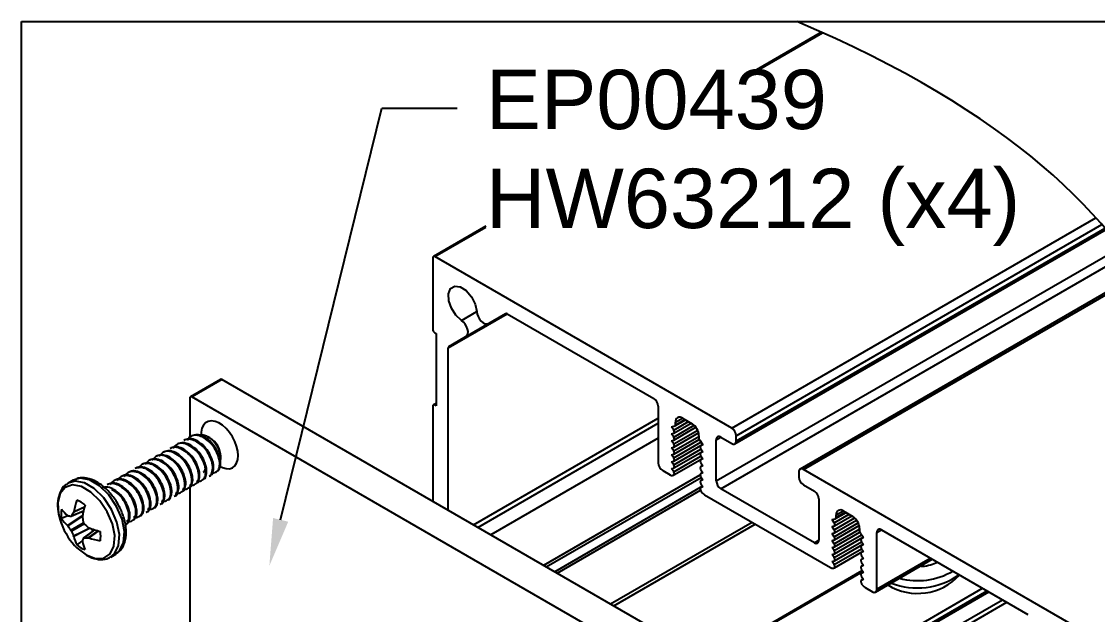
# Model space of a CAD drawing. Extents: x 0 to 5.13, y -6 to 0.
# Drawn here: x 0 to 3.408, y -1.877 to 0 of the extents above; entities that cross this region are included whole.
import ezdxf
from ezdxf import colors
from ezdxf.entities.mleader import LeaderData, LeaderLine
from ezdxf.math import Vec2, Vec3

# ---------------------------------------------------------------- set-up
doc = ezdxf.new("R2010")
doc.units = 0
doc.header["$LTSCALE"] = 0.5
doc.header["$MEASUREMENT"] = 0
for name, color, linetype in [('Dimension', 10, 'CONTINUOUS'), ('End Cap', 92, 'CONTINUOUS'), ('FAB DWG', 221, 'CONTINUOUS'), ('Hardware', 242, 'CONTINUOUS'), ('Housing', 150, 'CONTINUOUS')]:
    doc.layers.add(name, color=color, linetype=linetype)
doc.layers.add('Text-Unprinted', color=131, linetype='CONTINUOUS', plot=False)
doc.styles.get("Standard").update_dxf_attribs({"font": 'arial.ttf'})

msp = doc.modelspace()

# ---------------------------------------------------------------- linework, layer by layer
at = {"layer": 'Dimension', "transparency": 16777216}
msp.add_open_spline([(3.8992, -2.9879), (3.7857, -2.6791), (3.7934, -1.6257), (3.8011, -0.5722), (2.4554, 0)], degree=3, knots=[0.559046, 0.559046, 0.559046, 0.559046, 1, 2, 2, 2, 2], dxfattribs=at)
at = {"layer": 'End Cap', "transparency": 16777216}
for p, q in [((0.6299, -1.1331), (0.5348, -1.188)), ((0.6349, -1.1336), (0.5398, -1.1885)), ((2.7421, -2.3501), (0.6349, -1.1336)), ((0.5328, -1.1926), (0.5328, -1.3161)), ((2.647, -2.405), (0.5398, -1.1885)), ((0.5328, -1.4753), (0.5328, -2.3984))]:
    msp.add_line(p, q, dxfattribs=at)
at = {"layer": 'End Cap', "transparency": 16777216, "flags": 128}
for points in [[(0.6862, -1.3743), (0.685, -1.3599), (0.6814, -1.3448), (0.6757, -1.3295), (0.6679, -1.3146), (0.6585, -1.3008), (0.6479, -1.2886), (0.6364, -1.2785), (0.6245, -1.271), (0.6128, -1.2663), (0.6017, -1.2646), (0.5916, -1.2661), (0.583, -1.2705), (0.5762, -1.2779), (0.5715, -1.2878), (0.5691, -1.2998), (0.5691, -1.3082)], [(0.6295, -1.4089), (0.6364, -1.4125), (0.6479, -1.4157), (0.6585, -1.4158), (0.6679, -1.4129), (0.6757, -1.4069), (0.6814, -1.3983), (0.685, -1.3872), (0.6862, -1.3743)]]:
    msp.add_lwpolyline(points, dxfattribs=at)
at = {"layer": 'End Cap', "transparency": 16777216}
for centre, radius, start, end in [((0.632, -1.1377), 0.00503, 54.3824, 114.3071), ((0.5371, -1.1919), 0.00437, 50.7967, 189.214)]:
    msp.add_arc(centre, radius, start, end, dxfattribs=at)
at = {"layer": 'Hardware', "transparency": 16777216}
for p, q in [((0.5512, -1.3281), (0.554, -1.3265)), ((0.5733, -1.3154), (0.576, -1.3138)), ((0.5906, -1.3148), (0.5871, -1.324)), ((0.5968, -1.3184), (0.5906, -1.3149)), ((0.507, -1.3536), (0.5098, -1.352)), ((0.5291, -1.3409), (0.5319, -1.3393)), ((0.4407, -1.3919), (0.4435, -1.3903)), ((0.4628, -1.3792), (0.4656, -1.3776)), ((0.4849, -1.3664), (0.4877, -1.3648)), ((0.6312, -1.3808), (0.6312, -1.378)), ((0.3744, -1.4302), (0.3772, -1.4286)), ((0.3965, -1.4174), (0.3993, -1.4158)), ((0.4186, -1.4047), (0.4214, -1.4031)), ((0.6077, -1.4292), (0.6044, -1.4285)), ((0.1634, -1.4525), (0.1474, -1.4617)), ((0.3302, -1.4557), (0.333, -1.4541)), ((0.3523, -1.4429), (0.3551, -1.4413)), ((0.286, -1.4812), (0.2888, -1.4796)), ((0.3081, -1.4684), (0.3109, -1.4669)), ((0.1466, -1.5653), (0.1271, -1.5735)), ((0.1455, -1.564), (0.1463, -1.5645)), ((0.1455, -1.5957), (0.1936, -1.5642)), ((0.1932, -1.5659), (0.1463, -1.5968)), ((0.1574, -1.5663), (0.1965, -1.5494)), ((0.1582, -1.5655), (0.1966, -1.5489)), ((0.1994, -1.5377), (0.1649, -1.5537)), ((0.1649, -1.5537), (0.1653, -1.5525)), ((0.1653, -1.5525), (0.1997, -1.5365)), ((0.1884, -1.5529), (0.195, -1.5567)), ((0.1463, -1.5968), (0.1455, -1.5957)), ((0.1567, -1.6105), (0.1964, -1.5875)), ((0.1979, -1.5902), (0.1582, -1.6131)), ((0.1928, -1.5684), (0.1929, -1.5699)), ((0.1649, -1.6289), (0.2151, -1.6037)), ((0.1653, -1.6302), (0.1649, -1.6289)), ((0.2168, -1.6043), (0.1653, -1.6302)), ((0.231, -1.6091), (0.1968, -1.6345)), ((0.2315, -1.6093), (0.1979, -1.6343)), ((0.2114, -1.602), (0.2127, -1.6028)), ((0.2114, -1.6343), (0.2426, -1.6125)), ((0.2127, -1.6346), (0.2114, -1.6343)), ((0.2437, -1.6128), (0.2127, -1.6346)), ((0.2239, -1.6068), (0.2239, -1.6144)), ((0.1915, -1.645), (0.1754, -1.6572)), ((0.1929, -1.6451), (0.1928, -1.646)), ((0.2824, -1.6955), (0.2984, -1.6863))]:
    msp.add_line(p, q, dxfattribs=at)
at = {"layer": 'Hardware', "transparency": 16777216, "flags": 128}
for points in [[(0.2813, -1.6961), (0.2948, -1.685), (0.3074, -1.6591), (0.31, -1.6244), (0.3023, -1.5848), (0.2851, -1.5445), (0.2603, -1.5079), (0.2306, -1.4789), (0.1992, -1.4608), (0.1695, -1.4554), (0.1474, -1.4617)], [(0.2984, -1.6863), (0.3108, -1.6758), (0.3234, -1.6499), (0.326, -1.6152), (0.3183, -1.5756), (0.3011, -1.5353), (0.2763, -1.4987), (0.2466, -1.4697), (0.2152, -1.4516), (0.1854, -1.4462), (0.1634, -1.4525)], [(0.2051, -1.6889), (0.2345, -1.7002), (0.2607, -1.6989), (0.2809, -1.6853), (0.2928, -1.6606), (0.2953, -1.6278), (0.288, -1.5902), (0.2717, -1.5519), (0.2482, -1.5172), (0.22, -1.4897), (0.1901, -1.4725), (0.1619, -1.4674), (0.1384, -1.475), (0.1221, -1.4944), (0.1148, -1.5235), (0.1173, -1.5593), (0.1223, -1.5791)], [(0.1682, -1.6585), (0.1756, -1.6662), (0.2051, -1.6889)]]:
    msp.add_lwpolyline(points, dxfattribs=at)
at = {"layer": 'Hardware', "transparency": 16777216}
for centre, radius, start, end in [((0.5585, -1.3803), 0.0728, 1.7582, 58.2364), ((0.6036, -1.403), 0.0266, 278.914, 351.9315), ((0.4281, -1.6044), 0.2678, 160.6536, 168.817), ((0.1475, -1.5939), 0.083, 49.6335, 70.3719), ((0.5207, -1.6218), 0.3321, 164.0757, 170.7452), ((0.2088, -1.5586), 0.0831, 169.6325, 190.3675), ((0.2241, -1.4743), 0.1193, 215.5248, 228.7388), ((0.1788, -1.4188), 0.1492, 257.4359, 261.4799), ((0.3603, -1.6726), 0.2287, 148.6893, 152.0809), ((0.3246, -1.5153), 0.2121, 197.5094, 222.4852), ((0.2252, -1.5109), 0.1164, 212.529, 226.7643), ((0.3195, -1.4767), 0.2108, 214.741, 219.4114), ((0.4666, -1.5247), 0.2774, 189.3761, 193.0942), ((0.3874, -1.3876), 0.2774, 226.9064, 230.6244), ((0.3555, -1.539), 0.2108, 200.5891, 205.2593), ((0.2787, -1.6035), 0.1165, 193.2378, 207.4715), ((0.3352, -1.6898), 0.1492, 158.528, 162.5729), ((0.2062, -1.4056), 0.2288, 267.9256, 271.3165), ((0.3304, -1.2922), 0.3322, 249.257, 255.9259), ((0.2991, -1.3811), 0.2678, 251.1855, 259.3484), ((0.1679, -1.6293), 0.0831, 349.6325, 10.3675), ((0.2292, -1.594), 0.083, 229.6335, 250.3719), ((0.3098, -1.6227), 0.1193, 191.2637, 204.4763)]:
    msp.add_arc(centre, radius, start, end, dxfattribs=at)
for points, knots in [([(0.5512, -1.3281), (0.5443, -1.3254), (0.5305, -1.32), (0.5195, -1.3242), (0.5139, -1.3264)], [0, 0, 0, 0, 0.496367, 1, 1, 1, 1]), ([(0.554, -1.3265), (0.5471, -1.3238), (0.5333, -1.3184), (0.5222, -1.3227), (0.5167, -1.3248)], [0, 0, 0, 0, 0.496367, 1, 1, 1, 1]), ([(0.5733, -1.3154), (0.5665, -1.3128), (0.5528, -1.3077), (0.5348, -1.3118), (0.5277, -1.3215), (0.5242, -1.3263)], [0, 0, 0, 0, 0.332007, 0.672778, 1, 1, 1, 1]), ([(0.576, -1.3138), (0.5692, -1.3111), (0.5554, -1.3057), (0.5443, -1.3099), (0.5388, -1.312)], [0, 0, 0, 0, 0.496367, 1, 1, 1, 1]), ([(0.5939, -1.4394), (0.594, -1.4394), (0.5987, -1.4387), (0.604, -1.4285), (0.6069, -1.4104), (0.6015, -1.3866), (0.5894, -1.3625), (0.5717, -1.341), (0.558, -1.3324), (0.5512, -1.3281)], [0, 0, 0, 0, 0.001946, 0.165008, 0.333342, 0.501676, 0.664738, 0.834553, 1, 1, 1, 1]), ([(0.5967, -1.4378), (0.5967, -1.4378), (0.6015, -1.4371), (0.6068, -1.4269), (0.6097, -1.4088), (0.6042, -1.385), (0.5922, -1.3609), (0.5745, -1.3394), (0.5607, -1.3308), (0.554, -1.3265)], [0, 0, 0, 0, 0.001946, 0.165008, 0.333342, 0.501676, 0.664738, 0.834553, 1, 1, 1, 1]), ([(0.563, -1.31), (0.5639, -1.3096), (0.5684, -1.3073), (0.5783, -1.3089), (0.5869, -1.3131), (0.5906, -1.3148)], [0, 0, 0, 0, 0.117011, 0.618604, 1, 1, 1, 1]), ([(0.6077, -1.4292), (0.6107, -1.4286), (0.6182, -1.427), (0.6265, -1.4164), (0.6289, -1.3975), (0.6236, -1.3739), (0.6115, -1.3497), (0.5938, -1.3282), (0.5801, -1.3196), (0.5733, -1.3154)], [0, 0, 0, 0, 0.094441, 0.242391, 0.395125, 0.547858, 0.695809, 0.849886, 1, 1, 1, 1]), ([(0.6299, -1.4067), (0.6302, -1.4029), (0.6311, -1.3927), (0.6263, -1.3723), (0.6143, -1.3481), (0.5966, -1.3266), (0.5828, -1.318), (0.576, -1.3138)], [0, 0, 0, 0, 0.128168, 0.348309, 0.561556, 0.783634, 1, 1, 1, 1]), ([(0.6294, -1.3908), (0.6298, -1.3899), (0.6318, -1.3858), (0.6313, -1.3749), (0.6275, -1.3595), (0.6196, -1.3433), (0.6084, -1.3285), (0.598, -1.3194), (0.592, -1.3157), (0.5906, -1.3148)], [0, 0, 0, 0, 0.049444, 0.224437, 0.399429, 0.574191, 0.758666, 0.94464, 1, 1, 1, 1]), ([(0.4849, -1.3664), (0.4781, -1.3639), (0.4645, -1.3587), (0.4464, -1.3628), (0.4393, -1.3726), (0.4358, -1.3774)], [0, 0, 0, 0, 0.332007, 0.672778, 1, 1, 1, 1]), ([(0.4877, -1.3648), (0.4808, -1.3621), (0.467, -1.3567), (0.456, -1.3609), (0.4504, -1.3631)], [0, 0, 0, 0, 0.4963672, 1, 1, 1, 1]), ([(0.507, -1.3536), (0.5001, -1.3509), (0.4863, -1.3455), (0.4753, -1.3498), (0.4697, -1.3519)], [0, 0, 0, 0, 0.496367, 1, 1, 1, 1]), ([(0.5098, -1.352), (0.5029, -1.3494), (0.4891, -1.3439), (0.478, -1.3482), (0.4725, -1.3503)], [0, 0, 0, 0, 0.496367, 1, 1, 1, 1]), ([(0.5291, -1.3409), (0.5223, -1.3383), (0.5087, -1.3332), (0.4906, -1.3373), (0.4835, -1.3471), (0.48, -1.3518)], [0, 0, 0, 0, 0.332007, 0.672778, 1, 1, 1, 1]), ([(0.5319, -1.3393), (0.525, -1.3366), (0.5112, -1.3312), (0.5001, -1.3354), (0.4946, -1.3375)], [0, 0, 0, 0, 0.496367, 1, 1, 1, 1]), ([(0.5319, -1.4658), (0.533, -1.4663), (0.5401, -1.4695), (0.5505, -1.4661), (0.5602, -1.4549), (0.5626, -1.4357), (0.5573, -1.4122), (0.5452, -1.388), (0.5275, -1.3665), (0.5138, -1.3579), (0.507, -1.3536)], [0, 0, 0, 0, 0.026957, 0.168443, 0.304303, 0.444555, 0.584807, 0.720667, 0.862153, 1, 1, 1, 1]), ([(0.5525, -1.4633), (0.5525, -1.4633), (0.5573, -1.4626), (0.5626, -1.4524), (0.5655, -1.4343), (0.5601, -1.4105), (0.548, -1.3864), (0.5303, -1.3649), (0.5165, -1.3563), (0.5098, -1.352)], [0, 0, 0, 0, 0.001946, 0.165008, 0.333342, 0.501676, 0.664738, 0.834553, 1, 1, 1, 1]), ([(0.554, -1.453), (0.5551, -1.4535), (0.5622, -1.4568), (0.5726, -1.4533), (0.5823, -1.4421), (0.5847, -1.4229), (0.5794, -1.3994), (0.5673, -1.3752), (0.5496, -1.3537), (0.5359, -1.3451), (0.5291, -1.3409)], [0, 0, 0, 0, 0.026957, 0.168443, 0.304303, 0.444555, 0.584807, 0.720667, 0.862153, 1, 1, 1, 1]), ([(0.5746, -1.4506), (0.5746, -1.4506), (0.5794, -1.4498), (0.5847, -1.4397), (0.5876, -1.4216), (0.5822, -1.3978), (0.5701, -1.3736), (0.5524, -1.3521), (0.5386, -1.3435), (0.5319, -1.3393)], [0, 0, 0, 0, 0.001946, 0.165008, 0.333342, 0.501676, 0.664738, 0.834553, 1, 1, 1, 1]), ([(0.4214, -1.4031), (0.4145, -1.4004), (0.4007, -1.395), (0.3897, -1.3992), (0.3841, -1.4013)], [0, 0, 0, 0, 0.4963672, 1, 1, 1, 1]), ([(0.4407, -1.3919), (0.434, -1.3894), (0.4203, -1.3842), (0.4022, -1.3883), (0.3951, -1.3981), (0.3916, -1.4029)], [0, 0, 0, 0, 0.332007, 0.672778, 1, 1, 1, 1]), ([(0.4435, -1.3903), (0.4366, -1.3876), (0.4228, -1.3822), (0.4118, -1.3864), (0.4062, -1.3886)], [0, 0, 0, 0, 0.496367, 1, 1, 1, 1]), ([(0.4628, -1.3792), (0.456, -1.3766), (0.4424, -1.3715), (0.4243, -1.3756), (0.4172, -1.3853), (0.4137, -1.3901)], [0, 0, 0, 0, 0.332007, 0.672778, 1, 1, 1, 1]), ([(0.4656, -1.3776), (0.4587, -1.3749), (0.4449, -1.3694), (0.4339, -1.3737), (0.4283, -1.3758)], [0, 0, 0, 0, 0.496367, 1, 1, 1, 1]), ([(0.4834, -1.5032), (0.4835, -1.5032), (0.4882, -1.5024), (0.4936, -1.4923), (0.4964, -1.4742), (0.491, -1.4504), (0.4789, -1.4263), (0.4612, -1.4047), (0.4475, -1.3961), (0.4407, -1.3919)], [0, 0, 0, 0, 0.001946, 0.165008, 0.333342, 0.501676, 0.664738, 0.834553, 1, 1, 1, 1]), ([(0.4862, -1.5016), (0.4863, -1.5016), (0.491, -1.5008), (0.4963, -1.4907), (0.4992, -1.4726), (0.4938, -1.4488), (0.4817, -1.4247), (0.464, -1.4031), (0.4502, -1.3946), (0.4435, -1.3903)], [0, 0, 0, 0, 0.001946, 0.165008, 0.333342, 0.501676, 0.664738, 0.834553, 1, 1, 1, 1]), ([(0.4877, -1.4913), (0.4888, -1.4918), (0.4959, -1.495), (0.5063, -1.4916), (0.516, -1.4804), (0.5184, -1.4612), (0.5131, -1.4377), (0.501, -1.4135), (0.4833, -1.392), (0.4696, -1.3834), (0.4628, -1.3792)], [0, 0, 0, 0, 0.026957, 0.168443, 0.304303, 0.444555, 0.584807, 0.720667, 0.862153, 1, 1, 1, 1]), ([(0.5083, -1.4888), (0.5083, -1.4888), (0.5131, -1.4881), (0.5184, -1.4779), (0.5213, -1.4598), (0.5159, -1.436), (0.5038, -1.4119), (0.4861, -1.3904), (0.4723, -1.3818), (0.4656, -1.3776)], [0, 0, 0, 0, 0.001946, 0.165008, 0.333342, 0.501676, 0.664738, 0.834553, 1, 1, 1, 1]), ([(0.5098, -1.4785), (0.5109, -1.4791), (0.518, -1.4823), (0.5284, -1.4788), (0.5381, -1.4677), (0.5405, -1.4484), (0.5352, -1.4249), (0.5231, -1.4007), (0.5054, -1.3792), (0.4917, -1.3706), (0.4849, -1.3664)], [0, 0, 0, 0, 0.026957, 0.168443, 0.304303, 0.444555, 0.584807, 0.720667, 0.862153, 1, 1, 1, 1]), ([(0.5304, -1.4761), (0.5304, -1.4761), (0.5352, -1.4753), (0.5405, -1.4652), (0.5434, -1.4471), (0.538, -1.4233), (0.5259, -1.3991), (0.5082, -1.3776), (0.4944, -1.369), (0.4877, -1.3648)], [0, 0, 0, 0, 0.001946, 0.165008, 0.333342, 0.501676, 0.664738, 0.834553, 1, 1, 1, 1]), ([(0.5755, -1.4266), (0.5755, -1.4266), (0.5787, -1.4262), (0.5821, -1.4191), (0.5841, -1.4085), (0.5814, -1.3997), (0.5805, -1.3965)], [0, 0, 0, 0, 0.0045, 0.381475, 0.770767, 1, 1, 1, 1]), ([(0.3744, -1.4302), (0.3677, -1.4276), (0.354, -1.4225), (0.3359, -1.4266), (0.3288, -1.4364), (0.3253, -1.4411)], [0, 0, 0, 0, 0.332007, 0.672778, 1, 1, 1, 1]), ([(0.3772, -1.4286), (0.3703, -1.4259), (0.3565, -1.4205), (0.3455, -1.4247), (0.3399, -1.4268)], [0, 0, 0, 0, 0.496367, 1, 1, 1, 1]), ([(0.3965, -1.4174), (0.3897, -1.4147), (0.3758, -1.4093), (0.3648, -1.4135), (0.3592, -1.4157)], [0, 0, 0, 0, 0.496367, 1, 1, 1, 1]), ([(0.3993, -1.4158), (0.3924, -1.4131), (0.3786, -1.4077), (0.3676, -1.4119), (0.362, -1.4141)], [0, 0, 0, 0, 0.496367, 1, 1, 1, 1]), ([(0.4186, -1.4047), (0.4119, -1.4021), (0.3982, -1.397), (0.3801, -1.4011), (0.373, -1.4108), (0.3695, -1.4156)], [0, 0, 0, 0, 0.332007, 0.672778, 1, 1, 1, 1]), ([(0.3993, -1.5423), (0.4004, -1.5428), (0.4075, -1.5461), (0.4179, -1.5426), (0.4276, -1.5314), (0.43, -1.5122), (0.4247, -1.4887), (0.4126, -1.4645), (0.3949, -1.443), (0.3812, -1.4344), (0.3744, -1.4302)], [0, 0, 0, 0, 0.026957, 0.168443, 0.304303, 0.444555, 0.584807, 0.720667, 0.862153, 1, 1, 1, 1]), ([(0.4199, -1.5399), (0.42, -1.5398), (0.4247, -1.5391), (0.43, -1.529), (0.4329, -1.5109), (0.4275, -1.4871), (0.4154, -1.4629), (0.3977, -1.4414), (0.384, -1.4328), (0.3772, -1.4286)], [0, 0, 0, 0, 0.001946, 0.165008, 0.333342, 0.501676, 0.664738, 0.834553, 1, 1, 1, 1]), ([(0.4392, -1.5287), (0.4393, -1.5287), (0.444, -1.528), (0.4494, -1.5178), (0.4522, -1.4997), (0.4468, -1.4759), (0.4347, -1.4518), (0.417, -1.4302), (0.4033, -1.4217), (0.3965, -1.4174)], [0, 0, 0, 0, 0.001946, 0.165008, 0.333342, 0.501676, 0.664738, 0.834553, 1, 1, 1, 1]), ([(0.442, -1.5271), (0.4421, -1.5271), (0.4468, -1.5264), (0.4521, -1.5162), (0.455, -1.4981), (0.4496, -1.4743), (0.4375, -1.4502), (0.4198, -1.4287), (0.4061, -1.4201), (0.3993, -1.4158)], [0, 0, 0, 0, 0.001946, 0.165008, 0.333342, 0.501676, 0.664738, 0.834553, 1, 1, 1, 1]), ([(0.4435, -1.5168), (0.4446, -1.5173), (0.4517, -1.5206), (0.4621, -1.5171), (0.4718, -1.5059), (0.4742, -1.4867), (0.4689, -1.4632), (0.4568, -1.439), (0.4391, -1.4175), (0.4254, -1.4089), (0.4186, -1.4047)], [0, 0, 0, 0, 0.026957, 0.168443, 0.304303, 0.444555, 0.584807, 0.720667, 0.862153, 1, 1, 1, 1]), ([(0.4641, -1.5143), (0.4642, -1.5143), (0.4689, -1.5136), (0.4742, -1.5034), (0.4771, -1.4853), (0.4717, -1.4616), (0.4596, -1.4374), (0.4419, -1.4159), (0.4281, -1.4073), (0.4214, -1.4031)], [0, 0, 0, 0, 0.001946, 0.165008, 0.333342, 0.501676, 0.664738, 0.834553, 1, 1, 1, 1]), ([(0.1482, -1.4632), (0.1448, -1.4646), (0.1332, -1.4697), (0.1212, -1.4893), (0.1135, -1.5178), (0.1142, -1.5522), (0.122, -1.577), (0.126, -1.5894)], [0, 0, 0, 0, 0.090957, 0.308355, 0.527976, 0.762145, 1, 1, 1, 1]), ([(0.2966, -1.6861), (0.3029, -1.6822), (0.3166, -1.6737), (0.3283, -1.6493), (0.3329, -1.6186), (0.3286, -1.5825), (0.3154, -1.5446), (0.2946, -1.5085), (0.2681, -1.4779), (0.2377, -1.4552), (0.2076, -1.4444), (0.1813, -1.4434), (0.169, -1.4509), (0.1642, -1.4539)], [0, 0, 0, 0, 0.074097, 0.163002, 0.255505, 0.353517, 0.452848, 0.552008, 0.651524, 0.751989, 0.854208, 0.942445, 1, 1, 1, 1]), ([(0.3081, -1.4684), (0.3013, -1.4658), (0.2874, -1.4603), (0.2764, -1.4646), (0.2709, -1.4667)], [0, 0, 0, 0, 0.496367, 1, 1, 1, 1]), ([(0.3109, -1.4669), (0.304, -1.4642), (0.2902, -1.4587), (0.2792, -1.463), (0.2736, -1.4651)], [0, 0, 0, 0, 0.496367, 1, 1, 1, 1]), ([(0.3302, -1.4557), (0.3235, -1.4531), (0.3098, -1.448), (0.2917, -1.4521), (0.2846, -1.4619), (0.2811, -1.4667)], [0, 0, 0, 0, 0.332007, 0.672778, 1, 1, 1, 1]), ([(0.333, -1.4541), (0.3261, -1.4514), (0.3123, -1.446), (0.3013, -1.4502), (0.2957, -1.4523)], [0, 0, 0, 0, 0.496367, 1, 1, 1, 1]), ([(0.3523, -1.4429), (0.3456, -1.4404), (0.3319, -1.4352), (0.3138, -1.4393), (0.3067, -1.4491), (0.3032, -1.4539)], [0, 0, 0, 0, 0.332007, 0.672778, 1, 1, 1, 1]), ([(0.3551, -1.4413), (0.3482, -1.4386), (0.3344, -1.4332), (0.3234, -1.4375), (0.3178, -1.4396)], [0, 0, 0, 0, 0.496367, 1, 1, 1, 1]), ([(0.3551, -1.5678), (0.3562, -1.5683), (0.3633, -1.5716), (0.3737, -1.5681), (0.3835, -1.5569), (0.3858, -1.5377), (0.3805, -1.5142), (0.3684, -1.49), (0.3507, -1.4685), (0.337, -1.4599), (0.3302, -1.4557)], [0, 0, 0, 0, 0.026957, 0.168443, 0.304303, 0.444555, 0.584807, 0.720667, 0.862153, 1, 1, 1, 1]), ([(0.3757, -1.5654), (0.3758, -1.5654), (0.3805, -1.5646), (0.3858, -1.5545), (0.3887, -1.5364), (0.3833, -1.5126), (0.3712, -1.4884), (0.3535, -1.4669), (0.3398, -1.4583), (0.333, -1.4541)], [0, 0, 0, 0, 0.001946, 0.165008, 0.333342, 0.501676, 0.664738, 0.834553, 1, 1, 1, 1]), ([(0.395, -1.5542), (0.3951, -1.5542), (0.3999, -1.5535), (0.4052, -1.5433), (0.408, -1.5252), (0.4026, -1.5014), (0.3905, -1.4773), (0.3728, -1.4558), (0.3591, -1.4472), (0.3523, -1.4429)], [0, 0, 0, 0, 0.001946, 0.165008, 0.333342, 0.501676, 0.664738, 0.834553, 1, 1, 1, 1]), ([(0.3978, -1.5526), (0.3979, -1.5526), (0.4026, -1.5519), (0.4079, -1.5417), (0.4108, -1.5236), (0.4054, -1.4998), (0.3933, -1.4757), (0.3756, -1.4542), (0.3619, -1.4456), (0.3551, -1.4413)], [0, 0, 0, 0, 0.001946, 0.165008, 0.333342, 0.501676, 0.664738, 0.834553, 1, 1, 1, 1]), ([(0.2888, -1.4796), (0.2819, -1.4769), (0.2681, -1.4715), (0.2571, -1.4757), (0.2515, -1.4779)], [0, 0, 0, 0, 0.496367, 1, 1, 1, 1]), ([(0.3288, -1.5925), (0.3288, -1.5925), (0.3336, -1.5917), (0.3389, -1.5816), (0.3417, -1.5635), (0.3363, -1.5397), (0.3242, -1.5155), (0.3065, -1.494), (0.2928, -1.4854), (0.286, -1.4812)], [0, 0, 0, 0, 0.001946, 0.165008, 0.333342, 0.501676, 0.664738, 0.834553, 1, 1, 1, 1]), ([(0.3315, -1.5909), (0.3316, -1.5909), (0.3363, -1.5901), (0.3416, -1.58), (0.3445, -1.5619), (0.3391, -1.5381), (0.327, -1.514), (0.3093, -1.4924), (0.2956, -1.4838), (0.2888, -1.4796)], [0, 0, 0, 0, 0.001946, 0.165008, 0.333342, 0.501676, 0.664738, 0.834553, 1, 1, 1, 1]), ([(0.333, -1.5806), (0.3341, -1.5811), (0.3412, -1.5843), (0.3516, -1.5809), (0.3614, -1.5697), (0.3637, -1.5505), (0.3584, -1.527), (0.3463, -1.5028), (0.3286, -1.4813), (0.3149, -1.4727), (0.3081, -1.4684)], [0, 0, 0, 0, 0.026957, 0.168443, 0.304303, 0.444555, 0.584807, 0.720667, 0.862153, 1, 1, 1, 1]), ([(0.3536, -1.5781), (0.3537, -1.5781), (0.3584, -1.5774), (0.3637, -1.5672), (0.3666, -1.5491), (0.3612, -1.5253), (0.3491, -1.5012), (0.3314, -1.4797), (0.3177, -1.4711), (0.3109, -1.4669)], [0, 0, 0, 0, 0.001946, 0.165008, 0.333342, 0.501676, 0.664738, 0.834553, 1, 1, 1, 1]), ([(0.1567, -1.5664), (0.1569, -1.5664), (0.1574, -1.5664), (0.1579, -1.5659), (0.1581, -1.5656), (0.1582, -1.5655)], [0, 0, 0, 0, 0.42854, 0.857097, 1, 1, 1, 1]), ([(0.1964, -1.5875), (0.1965, -1.588), (0.1968, -1.5888), (0.1974, -1.5897), (0.1978, -1.5901), (0.1979, -1.5902)], [0, 0, 0, 0, 0.4285399, 0.857097, 1, 1, 1, 1]), ([(0.1582, -1.6131), (0.158, -1.6127), (0.1577, -1.6119), (0.1571, -1.611), (0.1568, -1.6106), (0.1567, -1.6105)], [0, 0, 0, 0, 0.42854, 0.857097, 1, 1, 1, 1]), ([(0.1979, -1.6343), (0.1976, -1.6343), (0.197, -1.6343), (0.1965, -1.6347), (0.1964, -1.6351), (0.1964, -1.6351)], [0, 0, 0, 0, 0.42854, 0.857097, 1, 1, 1, 1]), ([(0.2062, -1.6897), (0.2117, -1.6926), (0.2266, -1.7004), (0.2504, -1.7045), (0.2712, -1.7029), (0.2793, -1.6965), (0.2806, -1.6953)], [0, 0, 0, 0, 0.214076, 0.581614, 0.928032, 1, 1, 1, 1])]:
    msp.add_open_spline(points, degree=3, knots=knots, dxfattribs=at)
at = {"layer": 'Housing', "transparency": 16777216}
for p, q in [((2.5336, -0.0341), (2.3283, -0.1526)), ((2.3342, -0.1526), (2.5369, -0.0356)), ((2.2495, -1.287), (3.4026, -0.6213)), ((2.2637, -1.3115), (3.4217, -0.643)), ((1.4702, -0.648), (1.3043, -0.7437)), ((1.3093, -0.7442), (1.4702, -0.6514)), ((2.2595, -1.337), (3.4349, -0.6584)), ((2.2637, -1.3278), (3.4311, -0.6539)), ((2.2005, -1.4547), (3.4808, -0.7156)), ((1.3022, -0.7483), (1.3022, -0.9737)), ((2.2495, -1.287), (1.3093, -0.7442)), ((2.2146, -1.4792), (3.4978, -0.7384)), ((3.539, -0.7976), (2.4662, -1.4169)), ((2.4762, -1.4179), (3.5422, -0.8025)), ((1.3938, -0.9464), (1.4421, -0.9185)), ((1.3517, -1.0333), (1.5384, -0.9255)), ((1.3537, -1.0288), (1.5338, -0.9248)), ((1.4077, -0.9976), (1.5337, -0.9248)), ((1.4795, -0.9562), (1.5336, -0.9249)), ((1.4795, -0.9562), (1.5334, -0.925)), ((1.5384, -0.9255), (2.0025, -1.1934)), ((1.3093, -0.9859), (1.3128, -0.988)), ((1.3128, -0.988), (1.3128, -1.2166)), ((1.3537, -1.0288), (1.4077, -0.9976)), ((1.3517, -1.5474), (1.3517, -1.0333)), ((1.3022, -1.2186), (1.3022, -1.5188)), ((1.3128, -1.2091), (1.3043, -1.2141)), ((1.3093, -1.2146), (1.3128, -1.2125)), ((1.3128, -1.2166), (1.3093, -1.2146)), ((2.0166, -1.2179), (2.0166, -1.3975)), ((1.4315, -1.5935), (2.0166, -1.2557)), ((2.0714, -1.2683), (2.0933, -1.2557)), ((2.0714, -1.2765), (2.1004, -1.2598)), ((2.0933, -1.2557), (2.1238, -1.2733)), ((1.4456, -1.6016), (2.0166, -1.272)), ((2.059, -1.2834), (2.0691, -1.2804)), ((2.0656, -1.2935), (2.059, -1.2834)), ((2.0656, -1.2935), (2.1122, -1.2666)), ((2.0656, -1.3155), (2.1303, -1.2782)), ((2.0656, -1.3376), (2.1415, -1.2938)), ((2.0659, -1.3033), (2.1209, -1.2716)), ((2.0659, -1.3254), (2.1362, -1.2848)), ((2.0697, -1.2802), (2.1027, -1.2611)), ((2.0714, -1.2765), (2.0714, -1.2683)), ((2.0166, -1.3189), (1.4862, -1.6251)), ((2.059, -1.3054), (2.0654, -1.3036)), ((2.0656, -1.3155), (2.059, -1.3054)), ((2.059, -1.3275), (2.0654, -1.3256)), ((2.0656, -1.3376), (2.059, -1.3275)), ((2.0656, -1.3596), (2.1457, -1.3134)), ((2.0659, -1.3474), (2.1445, -1.3021)), ((2.0659, -1.3695), (2.1464, -1.323)), ((2.1457, -1.3113), (2.1457, -1.3194)), ((2.148, -1.326), (2.158, -1.3405)), ((2.2005, -1.324), (2.2146, -1.3158)), ((2.2005, -1.4547), (2.2005, -1.324)), ((2.2146, -1.3158), (2.2495, -1.336)), ((2.2637, -1.3278), (2.2637, -1.3115)), ((2.059, -1.3495), (2.0654, -1.3477)), ((2.0656, -1.3596), (2.059, -1.3495)), ((2.0656, -1.3817), (2.152, -1.3318)), ((2.0656, -1.4037), (2.152, -1.3538)), ((2.0659, -1.3915), (2.157, -1.339)), ((2.0659, -1.4136), (2.157, -1.361)), ((2.1574, -1.3396), (2.1511, -1.3433)), ((2.1574, -1.3617), (2.1511, -1.3653)), ((2.1515, -1.3431), (2.1574, -1.3397)), ((2.158, -1.3405), (2.1515, -1.3431)), ((2.1515, -1.3651), (2.1574, -1.3617)), ((2.158, -1.3626), (2.1515, -1.3651)), ((2.1517, -1.3534), (2.158, -1.3626)), ((2.059, -1.3716), (2.0654, -1.3697)), ((2.0656, -1.3817), (2.059, -1.3716)), ((2.059, -1.3936), (2.0654, -1.3918)), ((2.0656, -1.4037), (2.059, -1.3936)), ((2.0656, -1.4258), (2.152, -1.3759)), ((2.0659, -1.4356), (2.157, -1.3831)), ((2.1574, -1.3837), (2.1511, -1.3874)), ((2.1515, -1.3872), (2.1574, -1.3838)), ((2.158, -1.3846), (2.1515, -1.3872)), ((2.1517, -1.3755), (2.158, -1.3846)), ((2.0308, -1.422), (2.0539, -1.4354)), ((2.059, -1.4157), (2.0654, -1.4138)), ((2.0656, -1.4258), (2.059, -1.4157)), ((2.1574, -1.4058), (2.1511, -1.4094)), ((2.1574, -1.4278), (2.1511, -1.4315)), ((2.1515, -1.4092), (2.1574, -1.4058)), ((2.158, -1.4067), (2.1515, -1.4092)), ((2.1515, -1.4313), (2.1574, -1.4279)), ((2.158, -1.4287), (2.1515, -1.4313)), ((2.1517, -1.3975), (2.158, -1.4067)), ((2.1517, -1.4196), (2.158, -1.4287)), ((2.4621, -1.4261), (2.4621, -1.4424)), ((3.4165, -1.9607), (2.4762, -1.4179)), ((1.6539, -1.7218), (2.1495, -1.4357)), ((1.662, -1.7266), (2.1528, -1.4432)), ((2.063, -1.4368), (2.0656, -1.4358)), ((2.1574, -1.4499), (2.1511, -1.4535)), ((2.1515, -1.4533), (2.1574, -1.4499)), ((2.158, -1.4508), (2.1515, -1.4533)), ((2.1517, -1.4416), (2.158, -1.4508)), ((2.1517, -1.4637), (2.158, -1.4728)), ((2.1572, -1.4716), (1.6887, -1.742)), ((1.6961, -1.7463), (2.1507, -1.4839)), ((2.1574, -1.4719), (2.1511, -1.4755)), ((2.1515, -1.4754), (2.1574, -1.4719)), ((2.158, -1.4728), (2.1515, -1.4754)), ((2.1515, -1.4854), (2.1541, -1.4894)), ((2.1632, -1.4985), (2.5626, -1.729)), ((2.5112, -1.6503), (2.2146, -1.4792)), ((2.4762, -1.4669), (2.5112, -1.487)), ((2.5253, -1.5115), (2.5253, -1.6422)), ((2.5743, -1.5871), (2.6209, -1.5602)), ((2.5746, -1.597), (2.6296, -1.5653)), ((2.5784, -1.5738), (2.6114, -1.5548)), ((2.58, -1.562), (2.602, -1.5493)), ((2.58, -1.5702), (2.609, -1.5534)), ((2.58, -1.5702), (2.58, -1.562)), ((2.602, -1.5493), (2.6325, -1.567)), ((1.8659, -1.8442), (2.314, -1.5855)), ((1.8756, -1.8498), (2.3237, -1.5911)), ((2.5677, -1.577), (2.5778, -1.5741)), ((2.5743, -1.5871), (2.5677, -1.577)), ((2.5677, -1.5991), (2.574, -1.5972)), ((2.5743, -1.6092), (2.5677, -1.5991)), ((2.5743, -1.6092), (2.639, -1.5718)), ((2.5743, -1.6312), (2.6501, -1.5874)), ((2.5746, -1.619), (2.6448, -1.5785)), ((2.5746, -1.6411), (2.6531, -1.5957)), ((2.5677, -1.6211), (2.574, -1.6193)), ((2.5743, -1.6312), (2.5677, -1.6211)), ((2.5743, -1.6533), (2.6544, -1.607)), ((2.5743, -1.6753), (2.6607, -1.6254)), ((2.5746, -1.6631), (2.6551, -1.6167)), ((2.5746, -1.6852), (2.6656, -1.6326)), ((2.6544, -1.6049), (2.6544, -1.6131)), ((2.6567, -1.6196), (2.6667, -1.6342)), ((2.6661, -1.6333), (2.6598, -1.6369)), ((2.6602, -1.6367), (2.6661, -1.6333)), ((2.6667, -1.6342), (2.6602, -1.6367)), ((2.7091, -1.6177), (2.7233, -1.6095)), ((2.7091, -1.7973), (2.7091, -1.6177)), ((2.7233, -1.6095), (3.1873, -1.8774)), ((2.5112, -1.6503), (2.5253, -1.6422)), ((2.5677, -1.6432), (2.574, -1.6413)), ((2.5743, -1.6533), (2.5677, -1.6432)), ((2.5677, -1.6652), (2.574, -1.6634)), ((2.5743, -1.6753), (2.5677, -1.6652)), ((2.5743, -1.6974), (2.6607, -1.6475)), ((2.5743, -1.7194), (2.6607, -1.6695)), ((2.5746, -1.7072), (2.6656, -1.6547)), ((2.6661, -1.6553), (2.6598, -1.659)), ((2.6602, -1.6588), (2.6661, -1.6554)), ((2.6667, -1.6562), (2.6602, -1.6588)), ((2.6604, -1.6471), (2.6667, -1.6562)), ((2.6604, -1.6691), (2.6667, -1.6783)), ((2.5677, -1.6873), (2.574, -1.6854)), ((2.5743, -1.6974), (2.5677, -1.6873)), ((2.5746, -1.7293), (2.6656, -1.6767)), ((2.6661, -1.6774), (2.6598, -1.681)), ((2.6661, -1.6994), (2.6598, -1.7031)), ((2.6602, -1.6808), (2.6661, -1.6774)), ((2.6667, -1.6783), (2.6602, -1.6808)), ((2.6602, -1.7029), (2.6661, -1.6995)), ((2.6667, -1.7003), (2.6602, -1.7029)), ((2.6604, -1.6912), (2.6667, -1.7003)), ((2.705, -1.8065), (2.8847, -1.7027)), ((2.7091, -1.7973), (2.8789, -1.6993)), ((2.5677, -1.7093), (2.574, -1.7075)), ((2.5743, -1.7194), (2.5677, -1.7093)), ((2.5717, -1.7305), (2.5743, -1.7294)), ((2.6661, -1.7215), (2.6598, -1.7251)), ((2.6602, -1.7249), (2.6661, -1.7215)), ((2.6667, -1.7224), (2.6602, -1.7249)), ((2.6604, -1.7132), (2.6667, -1.7224)), ((2.6604, -1.7353), (2.6667, -1.7444)), ((2.1726, -2.0213), (2.6626, -1.7385)), ((2.1756, -2.023), (2.6643, -1.7409)), ((2.6661, -1.7435), (2.6598, -1.7472)), ((2.6661, -1.7656), (2.6598, -1.7692)), ((2.6602, -1.747), (2.6661, -1.7435)), ((2.6667, -1.7444), (2.6602, -1.747)), ((2.6602, -1.769), (2.6661, -1.7656)), ((2.6667, -1.7665), (2.6602, -1.769)), ((2.6604, -1.7573), (2.6667, -1.7665)), ((2.4118, -2.1594), (3.0438, -1.7946)), ((2.426, -2.1676), (3.058, -1.8027)), ((3.0607, -1.8043), (2.4287, -2.1692)), ((2.4316, -2.1708), (3.0637, -1.806)), ((2.6602, -1.779), (2.6628, -1.783)), ((2.6719, -1.7921), (2.695, -1.8055)), ((2.4745, -2.1956), (3.1065, -1.8307)), ((2.4887, -2.2038), (3.1207, -1.8389))]:
    msp.add_line(p, q, dxfattribs=at)
at = {"layer": 'Housing', "transparency": 16777216, "flags": 128}
for points in [[(1.3938, -0.9464), (1.3758, -0.9301), (1.3615, -0.908), (1.3532, -0.8839), (1.3523, -0.8619), (1.3591, -0.8457), (1.3723, -0.838), (1.3897, -0.8403), (1.4083, -0.8521), (1.425, -0.8713), (1.437, -0.8948), (1.4421, -0.9185)], [(1.4421, -0.9185), (1.4434, -0.9263), (1.4464, -0.9343), (1.4508, -0.942), (1.4563, -0.9486), (1.4624, -0.9536), (1.4686, -0.9567), (1.4745, -0.9576), (1.4795, -0.9562)], [(1.4077, -0.9976), (1.4115, -0.994), (1.4136, -0.9885), (1.4141, -0.9815), (1.4128, -0.9737), (1.4098, -0.9657), (1.4054, -0.958), (1.3999, -0.9514), (1.3938, -0.9464)], [(2.0654, -1.3036), (2.0663, -1.3031), (2.067, -1.3023), (2.0674, -1.3012), (2.0676, -1.2998), (2.0675, -1.2983), (2.0671, -1.2967), (2.0665, -1.2951), (2.0656, -1.2935)], [(2.0654, -1.3256), (2.0663, -1.3252), (2.067, -1.3243), (2.0674, -1.3232), (2.0676, -1.3219), (2.0675, -1.3204), (2.0671, -1.3187), (2.0665, -1.3171), (2.0656, -1.3155)], [(2.0654, -1.3477), (2.0663, -1.3472), (2.067, -1.3464), (2.0674, -1.3453), (2.0676, -1.3439), (2.0675, -1.3424), (2.0671, -1.3408), (2.0665, -1.3392), (2.0656, -1.3376)], [(2.0654, -1.3697), (2.0663, -1.3692), (2.067, -1.3684), (2.0674, -1.3673), (2.0676, -1.366), (2.0675, -1.3645), (2.0671, -1.3628), (2.0665, -1.3612), (2.0656, -1.3596)], [(2.1515, -1.3431), (2.1506, -1.3437), (2.15, -1.3445), (2.1496, -1.3457), (2.1495, -1.3471), (2.1497, -1.3487), (2.1501, -1.3503), (2.1508, -1.3519), (2.1517, -1.3534)], [(2.0654, -1.3918), (2.0663, -1.3913), (2.067, -1.3905), (2.0674, -1.3894), (2.0676, -1.388), (2.0675, -1.3865), (2.0671, -1.3849), (2.0665, -1.3832), (2.0656, -1.3817)], [(2.1515, -1.3651), (2.1506, -1.3657), (2.15, -1.3666), (2.1496, -1.3678), (2.1495, -1.3691), (2.1497, -1.3707), (2.1501, -1.3723), (2.1508, -1.374), (2.1517, -1.3755)], [(2.1515, -1.3872), (2.1506, -1.3877), (2.15, -1.3886), (2.1496, -1.3898), (2.1495, -1.3912), (2.1497, -1.3927), (2.1501, -1.3944), (2.1508, -1.396), (2.1517, -1.3975)], [(2.0654, -1.4138), (2.0663, -1.4133), (2.067, -1.4125), (2.0674, -1.4114), (2.0676, -1.4101), (2.0675, -1.4085), (2.0671, -1.4069), (2.0665, -1.4053), (2.0656, -1.4037)], [(2.0656, -1.4358), (2.0664, -1.4352), (2.0671, -1.4344), (2.0675, -1.4333), (2.0676, -1.4319), (2.0675, -1.4305), (2.0671, -1.4289), (2.0664, -1.4273), (2.0656, -1.4258)], [(2.1515, -1.4092), (2.1506, -1.4098), (2.15, -1.4107), (2.1496, -1.4118), (2.1495, -1.4132), (2.1497, -1.4148), (2.1501, -1.4164), (2.1508, -1.418), (2.1517, -1.4196)], [(2.1515, -1.4313), (2.1506, -1.4318), (2.15, -1.4327), (2.1496, -1.4339), (2.1495, -1.4353), (2.1497, -1.4368), (2.1501, -1.4385), (2.1508, -1.4401), (2.1517, -1.4416)], [(2.1515, -1.4533), (2.1506, -1.4539), (2.15, -1.4548), (2.1496, -1.4559), (2.1495, -1.4573), (2.1497, -1.4589), (2.1501, -1.4605), (2.1508, -1.4621), (2.1517, -1.4637)], [(2.1515, -1.4754), (2.1506, -1.4759), (2.15, -1.4768), (2.1496, -1.4779), (2.1495, -1.4792), (2.1496, -1.4807), (2.15, -1.4823), (2.1506, -1.4839), (2.1515, -1.4854)], [(2.574, -1.5972), (2.5749, -1.5968), (2.5757, -1.5959), (2.5761, -1.5948), (2.5763, -1.5935), (2.5762, -1.592), (2.5758, -1.5903), (2.5751, -1.5887), (2.5743, -1.5871)], [(2.574, -1.6193), (2.5749, -1.6188), (2.5757, -1.618), (2.5761, -1.6169), (2.5763, -1.6155), (2.5762, -1.614), (2.5758, -1.6124), (2.5751, -1.6108), (2.5743, -1.6092)], [(2.574, -1.6413), (2.5749, -1.6409), (2.5757, -1.64), (2.5761, -1.6389), (2.5763, -1.6376), (2.5762, -1.6361), (2.5758, -1.6344), (2.5751, -1.6328), (2.5743, -1.6312)], [(2.574, -1.6634), (2.5749, -1.6629), (2.5757, -1.6621), (2.5761, -1.661), (2.5763, -1.6596), (2.5762, -1.6581), (2.5758, -1.6565), (2.5751, -1.6549), (2.5743, -1.6533)], [(2.6602, -1.6367), (2.6593, -1.6373), (2.6587, -1.6382), (2.6583, -1.6394), (2.6582, -1.6408), (2.6583, -1.6423), (2.6588, -1.6439), (2.6595, -1.6456), (2.6604, -1.6471)], [(2.6602, -1.6588), (2.6593, -1.6593), (2.6587, -1.6602), (2.6583, -1.6614), (2.6582, -1.6628), (2.6583, -1.6644), (2.6588, -1.666), (2.6595, -1.6676), (2.6604, -1.6691)], [(2.574, -1.6854), (2.5749, -1.6849), (2.5757, -1.6841), (2.5761, -1.683), (2.5763, -1.6817), (2.5762, -1.6802), (2.5758, -1.6785), (2.5751, -1.6769), (2.5743, -1.6753)], [(2.574, -1.7075), (2.5749, -1.707), (2.5757, -1.7062), (2.5761, -1.7051), (2.5763, -1.7037), (2.5762, -1.7022), (2.5758, -1.7006), (2.5751, -1.6989), (2.5743, -1.6974)], [(2.6602, -1.6808), (2.6593, -1.6814), (2.6587, -1.6823), (2.6583, -1.6835), (2.6582, -1.6848), (2.6583, -1.6864), (2.6588, -1.688), (2.6595, -1.6897), (2.6604, -1.6912)], [(2.6602, -1.7029), (2.6593, -1.7034), (2.6587, -1.7043), (2.6583, -1.7055), (2.6582, -1.7069), (2.6583, -1.7084), (2.6588, -1.7101), (2.6595, -1.7117), (2.6604, -1.7132)], [(2.5743, -1.7294), (2.5751, -1.7289), (2.5757, -1.7281), (2.5761, -1.7269), (2.5763, -1.7256), (2.5761, -1.7241), (2.5757, -1.7225), (2.5751, -1.7209), (2.5743, -1.7194)], [(2.6602, -1.7249), (2.6593, -1.7255), (2.6587, -1.7264), (2.6583, -1.7275), (2.6582, -1.7289), (2.6583, -1.7305), (2.6588, -1.7321), (2.6595, -1.7337), (2.6604, -1.7353)], [(2.6602, -1.747), (2.6593, -1.7475), (2.6587, -1.7484), (2.6583, -1.7496), (2.6582, -1.751), (2.6583, -1.7525), (2.6588, -1.7542), (2.6595, -1.7558), (2.6604, -1.7573)], [(2.6602, -1.769), (2.6593, -1.7696), (2.6587, -1.7704), (2.6583, -1.7715), (2.6582, -1.7729), (2.6583, -1.7744), (2.6587, -1.7759), (2.6593, -1.7775), (2.6602, -1.779)]]:
    msp.add_lwpolyline(points, dxfattribs=at)
at = {"layer": 'Housing', "transparency": 16777216}
for centre, radius, start, end in [((1.3065, -0.7476), 0.00437, 50.7967, 189.214), ((1.5355, -0.9296), 0.00503, 54.3818, 114.3139), ((1.3176, -0.973), 0.0154, 182.6055, 237.3945), ((1.3567, -1.0329), 0.00503, 125.698, 185.6204), ((1.3065, -1.2179), 0.00437, 50.7967, 189.214), ((1.9859, -1.2193), 0.0307, 2.6055, 57.3945), ((2.0847, -1.2662), 0.0135, 50.7966, 189.2134), ((2.0677, -1.277), 0.00371, 292.5511, 7.6412), ((2.0981, -1.3134), 0.0476, 2.6054, 57.3945), ((2.233, -1.3129), 0.0307, 2.6055, 57.3945), ((2.1577, -1.319), 0.012, 182.3554, 215.7765), ((2.2091, -1.3226), 0.00873, 50.7967, 189.214), ((2.255, -1.3292), 0.00873, 230.7967, 9.214), ((2.0473, -1.3961), 0.0307, 182.6055, 237.3945), ((2.4707, -1.4247), 0.00873, 50.7967, 189.214), ((2.0599, -1.4265), 0.0107, 235.5961, 286.5613), ((2.2312, -1.4533), 0.0307, 182.6055, 237.3945), ((2.4928, -1.441), 0.0307, 182.6055, 237.3945), ((2.1779, -1.4746), 0.028, 211.8165, 238.3212), ((2.4946, -1.5129), 0.0307, 2.6055, 57.3945), ((2.5934, -1.5598), 0.0135, 50.7967, 189.2139), ((2.6068, -1.6071), 0.0476, 2.6055, 57.3945), ((2.5764, -1.5707), 0.00371, 292.5512, 7.6416), ((2.6664, -1.6126), 0.012, 182.3555, 215.7765), ((2.7178, -1.6163), 0.00873, 50.7967, 189.214), ((2.5167, -1.6436), 0.00873, 230.7967, 9.214), ((2.5686, -1.7202), 0.0107, 235.5958, 286.5632), ((2.8382, -1.6301), 0.1806, 238.4742, 317.3465), ((2.8378, -1.5658), 0.2277, 248.5714, 305.3186), ((2.8387, -1.5525), 0.2178, 254.6643, 300.5508), ((2.6866, -1.7683), 0.028, 211.8166, 238.3212), ((2.7005, -1.7987), 0.00873, 230.7967, 9.214)]:
    msp.add_arc(centre, radius, start, end, dxfattribs=at)
msp.add_open_spline([(2.9009, -1.712), (2.9007, -1.7121), (2.8954, -1.7163), (2.8792, -1.7214), (2.86, -1.7259), (2.8487, -1.7251), (2.8462, -1.7249)], degree=3, knots=[0, 0, 0, 0, 0.012214, 0.444231, 0.875316, 1, 1, 1, 1], dxfattribs=at)
at = {"layer": 'Text-Unprinted', "ltscale": 0.5, "transparency": 16777216}
msp.add_lwpolyline([(0, 0), (5.1254, 0), (5.1254, -5.9588), (0, -5.9588)], close=True, dxfattribs=at)

# ---------------------------------------------------------------- leaders
at = {"layer": 'FAB DWG', "transparency": 16777216}
ml = msp.add_multileader_mtext('Standard', dxfattribs=at)
ml.set_content('EP00439\\PHW63212 (x4)', color=256)
ml.set_leader_properties()
ml.build(insert=Vec2(0, 0))
ml.multileader.update_dxf_attribs({"dogleg_length": 0.0922, "arrow_head_size": 0.15})
ctx = ml.context
ctx.base_point, ctx.char_height, ctx.arrow_head_size, ctx.landing_gap_size, ctx.plane_origin = Vec3(1.3802, -0.2742), 0.188, 0.15, 0.09, Vec3(4.8227, -3.1836)
notes = []
notes.append((ctx, [(1, (1, 1, 0), (1.1412, -0.2742), (1, 0), 0.2389, [(0, [(0.7849, -1.7235)], 0, [])])]))
ctx.mtext.insert, ctx.mtext.width, ctx.mtext.defined_height, ctx.mtext.flow_direction = Vec3(1.4702, -0.1526), 2.30611, 0.5298, 5
for ctx, leaders in notes:
    for number, flags, end, landing, length, lines in leaders:
        leader = LeaderData()
        leader.index, (leader.has_last_leader_line, leader.has_dogleg_vector, leader.attachment_direction) = number, flags
        leader.last_leader_point, leader.dogleg_vector, leader.dogleg_length = Vec3(end), Vec3(landing), length
        for number, points, colour, breaks in lines:
            line = LeaderLine()
            line.index, line.vertices, line.color, line.breaks = number, Vec3.list(points), colors.encode_raw_color(colour), breaks
            leader.lines.append(line)
        ctx.leaders.append(leader)

doc.saveas('drawing.dxf')
